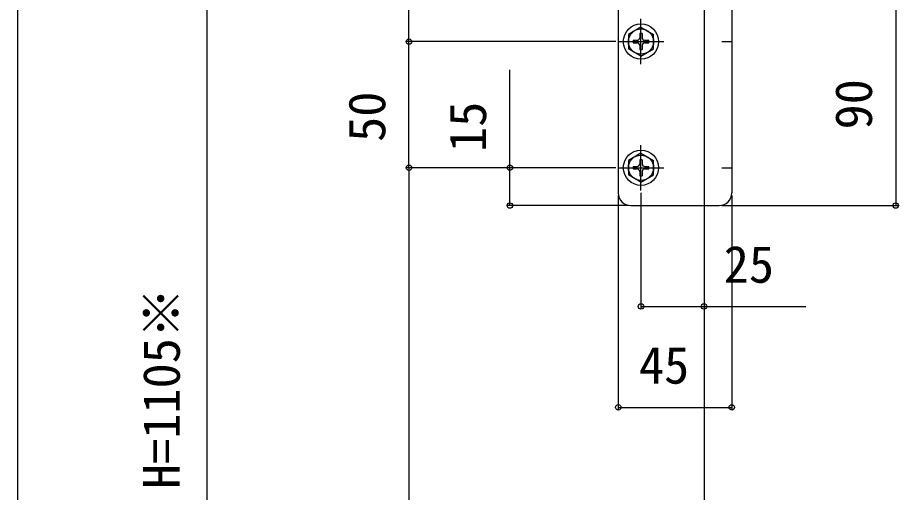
# Model space of a CAD drawing. Units: millimetres, scale not verified. Extents: x -875 to 875, y -1305 to 1298.
# Drawn here: x -875 to -525.7, y 341.1 to 529.3 of the extents above; entities that cross this region are included whole.
import ezdxf
from ezdxf.enums import TextEntityAlignment as Align

# ---------------------------------------------------------------- set-up
doc = ezdxf.new("R2010")
doc.units = ezdxf.units.MM
doc.header["$LTSCALE"] = 8
for name, color, linetype in [('0-5_YKK_12', 2, 'Continuous'), ('0-6_YKK_13', 4, 'Continuous'), ('0-8_YKK_D', 6, 'Continuous'), ('0-9_YKK_ZWAK', 7, 'Continuous')]:
    doc.layers.add(name, color=color, linetype=linetype)
doc.styles.add('ＭＳ ゴシック', font='')
doc.styles.get('ＭＳ ゴシック').set_extended_font_data('MS Gothic')

msp = doc.modelspace()

# ---------------------------------------------------------------- linework, layer by layer
at = {"layer": '0-5_YKK_12'}
msp.add_line((-602.8, 626.8), (-602.8, 22.8), dxfattribs=at)
at = {"layer": '0-6_YKK_13'}
for p, q in [((-636.8, 544.8), (-636.8, 459.8)), ((-591.8, 544.8), (-591.8, 459.8)), ((-627.8, 510.8), (-627.8, 528.8)), ((-627.8, 525.55), (-632.8, 522.663)), ((-627.8, 525.55), (-622.8, 522.663)), ((-632.8, 522.663), (-632.8, 516.937)), ((-628.3, 522.95), (-628.3, 521.3)), ((-627.3, 522.95), (-628.3, 522.95)), ((-627.3, 522.95), (-627.3, 521.3)), ((-622.8, 516.937), (-622.8, 522.663)), ((-636.8, 519.8), (-618.8, 519.8)), ((-636.8, 519.8), (-632.8, 519.8)), ((-627.8, 514.05), (-632.8, 516.937)), ((-630.95, 520.3), (-629.3, 520.3)), ((-630.95, 520.3), (-630.95, 519.3)), ((-630.95, 519.3), (-629.3, 519.3)), ((-628.3, 518.3), (-628.3, 516.65)), ((-627.8, 514.05), (-622.8, 516.937)), ((-627.3, 518.3), (-627.3, 516.65)), ((-626.3, 520.3), (-624.65, 520.3)), ((-626.3, 519.3), (-624.65, 519.3)), ((-624.65, 519.3), (-624.65, 520.3)), ((-595.8, 519.8), (-591.8, 519.8)), ((-628.3, 516.65), (-627.3, 516.65)), ((-627.8, 460.8), (-627.8, 478.8)), ((-627.8, 475.55), (-632.8, 472.663)), ((-627.8, 475.55), (-622.8, 472.663)), ((-632.8, 472.663), (-632.8, 466.937)), ((-628.3, 472.95), (-628.3, 471.3)), ((-627.3, 472.95), (-628.3, 472.95)), ((-627.3, 472.95), (-627.3, 471.3)), ((-622.8, 466.937), (-622.8, 472.663)), ((-636.8, 469.8), (-618.8, 469.8)), ((-636.8, 469.8), (-632.8, 469.8)), ((-630.95, 470.3), (-629.3, 470.3)), ((-630.95, 470.3), (-630.95, 469.3)), ((-630.95, 469.3), (-629.3, 469.3)), ((-628.3, 468.3), (-628.3, 466.65)), ((-627.3, 468.3), (-627.3, 466.65)), ((-626.3, 470.3), (-624.65, 470.3)), ((-626.3, 469.3), (-624.65, 469.3)), ((-624.65, 469.3), (-624.65, 470.3)), ((-595.8, 469.8), (-591.8, 469.8)), ((-627.8, 464.05), (-632.8, 466.937)), ((-628.3, 466.65), (-627.3, 466.65)), ((-627.8, 464.05), (-622.8, 466.937)), ((-602.8, 458.8), (-602.8, 454.8)), ((-631.8, 454.8), (-596.8, 454.8))]:
    msp.add_line(p, q, dxfattribs=at)
for centre, radius in [((-627.8, 519.8), 7), ((-627.8, 519.8), 5), ((-627.8, 469.8), 7), ((-627.8, 469.8), 5)]:
    msp.add_circle(centre, radius, dxfattribs=at)
for centre, radius, start, end in [((-629.3, 521.3), 1, 270, 0), ((-626.3, 521.3), 1, 180, 270), ((-629.3, 518.3), 1, 0, 90), ((-626.3, 518.3), 1, 90, 180), ((-629.3, 471.3), 1, 270, 0), ((-629.3, 468.3), 1, 0, 90), ((-626.3, 471.3), 1, 180, 270), ((-626.3, 468.3), 1, 90, 180), ((-631.8, 459.8), 5, 180, 270), ((-596.8, 459.8), 5, 270, 0)]:
    msp.add_arc(centre, radius, start, end, dxfattribs=at)
at = {"layer": '0-8_YKK_D'}
for p, q in [((-799.8, 207.3), (-799.8, 597.3)), ((-526.8, 544.8), (-526.8, 454.8)), ((-719.8, 519.8), (-719.8, 539.8)), ((-637.8, 519.8), (-720.8, 519.8)), ((-637.8, 519.8), (-720.8, 519.8)), ((-719.8, 469.8), (-719.8, 519.8)), ((-637.8, 469.8), (-720.8, 469.8)), ((-637.8, 469.8), (-720.8, 469.8)), ((-719.8, 469.8), (-719.8, 184.8)), ((-637.8, 469.8), (-680.8, 469.8)), ((-636.8, 458.8), (-636.8, 373.8)), ((-627.8, 459.8), (-627.8, 413.8)), ((-591.8, 458.8), (-591.8, 373.8)), ((-632.8, 454.8), (-680.8, 454.8)), ((-595.8, 454.8), (-525.8, 454.8)), ((-602.8, 444.8), (-602.8, 413.8)), ((-636.8, 374.8), (-591.8, 374.8))]:
    msp.add_line(p, q, dxfattribs=at)
for points in [[(-679.8, 454.8), (-679.8, 469.8), (-679.8, 508.645)], [(-627.8, 414.8), (-602.8, 414.8), (-562.364, 414.8)]]:
    msp.add_lwpolyline(points, dxfattribs=at)
for centre in [(-719.8, 519.8), (-719.8, 519.8), (-719.8, 469.8), (-719.8, 469.8), (-679.8, 469.8), (-679.8, 454.8), (-526.8, 454.8), (-627.8, 414.8), (-602.8, 414.8), (-636.8, 374.8), (-591.8, 374.8)]:
    msp.add_circle(centre, 1.075, dxfattribs=at)
at = {"layer": '0-9_YKK_ZWAK'}
msp.add_line((-875, 1245.3), (-875, -1304.7), dxfattribs=at)

# ---------------------------------------------------------------- texts
at = {"layer": '0-8_YKK_D', "style": 'ＭＳ ゴシック'}
for s, p in [('90', (-531.8, 484.97)), ('50', (-724.8, 480.027)), ('15', (-684.8, 476.032)), ('H=1105※', (-806.277, 342.414))]:
    msp.add_text(s, height=14.66, rotation=90, dxfattribs=at).set_placement(p, align=Align.BOTTOM_LEFT)
for s, p in [('25', (-594.977, 419.8)), ('45', (-628.618, 379.8))]:
    msp.add_text(s, height=14.66, dxfattribs=at).set_placement(p, align=Align.BOTTOM_LEFT)

doc.saveas('drawing.dxf')
